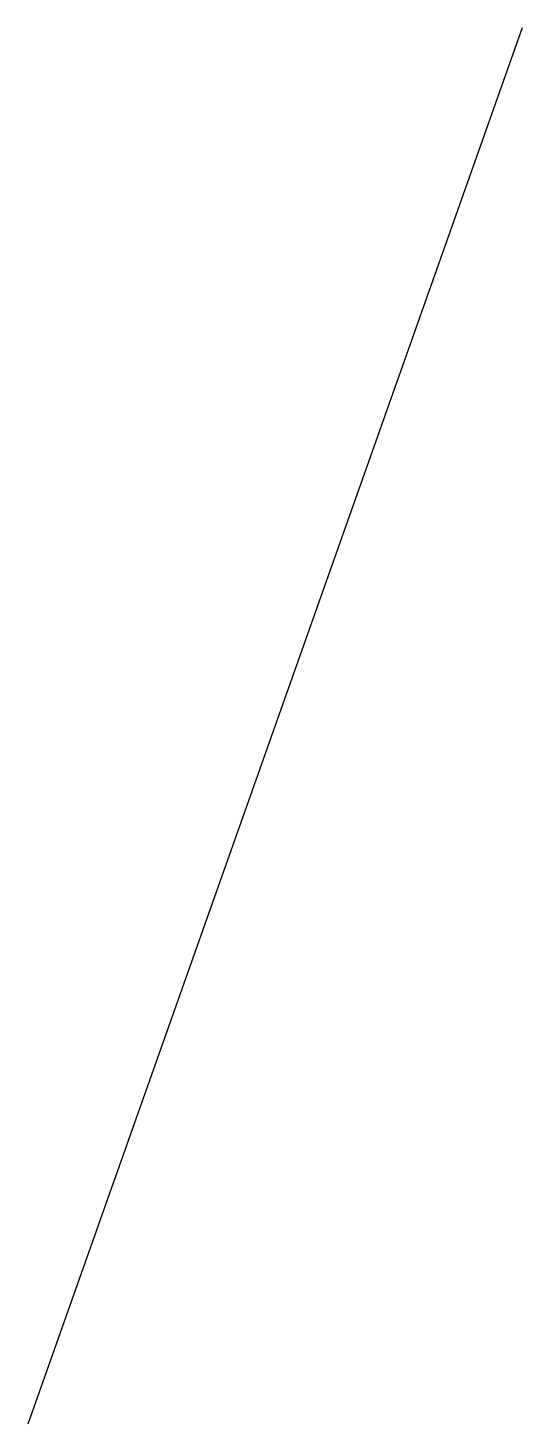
# Model space of a CAD drawing. Extents: x 245 to 193078, y 205 to 544537.
import ezdxf

# ---------------------------------------------------------------- set-up
doc = ezdxf.new("R2010")
doc.units = 0

msp = doc.modelspace()

# ---------------------------------------------------------------- linework, layer by layer
msp.add_line((193078, 544537), (245, 205))

doc.saveas('drawing.dxf')
